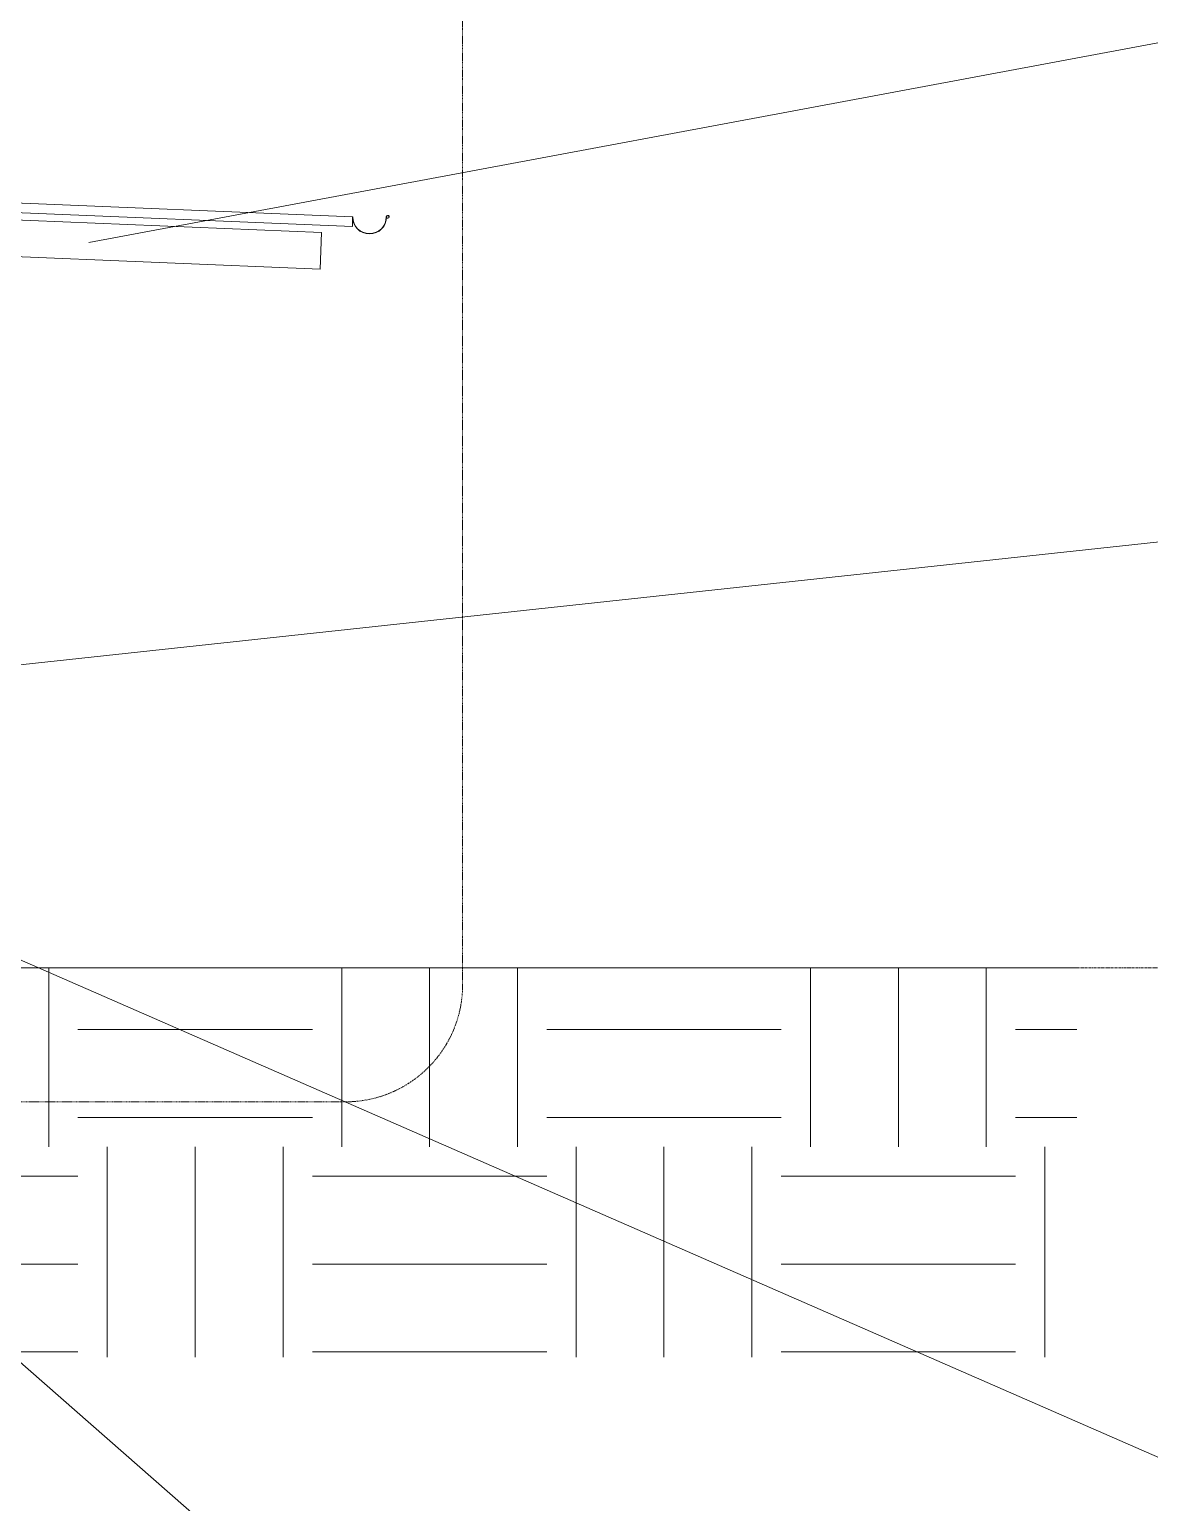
# Model space of a CAD drawing. Header units: inches. Extents: x -23565 to -21, y -324 to 853.
# Drawn here: x -10778 to -10548.7, y -109.5 to 192.1 of the extents above; entities that cross this region are included whole.
import ezdxf

# ---------------------------------------------------------------- set-up
doc = ezdxf.new("R2010")
doc.units = ezdxf.units.IN
doc.header["$MEASUREMENT"] = 0
doc.linetypes.add('Dash Dot 3_16_', pattern=[0.3125, 0.1875, -0.0625, 0, -0.0625])
doc.linetypes.add('Grid Line 1_2_', pattern=[0.875, 0.5, -0.125, 0.125, -0.125])
for name, color, linetype, lineweight in [('A-ANNO-IDEN', 131, 'Continuous', 9), ('A-ANNO-SYMB', 150, 'Continuous', 9), ('A-FLOR-LEVL', 51, 'Continuous', 9), ('A-ROOF', 132, 'Continuous', 13), ('A-ROOF-MCUT', 132, 'Continuous', 25), ('C-TOPO', 7, 'Continuous', 13), ('S-BEAM', 12, 'Continuous', 13)]:
    doc.layers.add(name, color=color, linetype=linetype, lineweight=lineweight)
pattern_1 = [(0, (22063.86, 65.275), (48, 48), [48, -48]), (0, (22063.86, 83.275), (48, 48), [48, -48]), (0, (22063.86, 101.275), (48, 48), [48, -48]), (90, (22069.86, 107.275), (-48, 48), [48, -48]), (90, (22087.86, 107.275), (-48, 48), [48, -48]), (90, (22105.86, 107.275), (-48, 48), [48, -48])]

# ---------------------------------------------------------------- blocks, each defined once
blk = doc.blocks.new('Dimension Lumber - 5_5 x 7_5 Glulam-1730133-Building Section - North_South looking East _ Lounge')
at = {"layer": 'S-BEAM', "color": 8, "lineweight": 9}
for p, q in [((22795.3, 154.01), (22879.29, 150.51)), ((22879.29, 150.51), (22878.98, 143.01)), ((22878.98, 143.01), (22795.3, 146.5))]:
    blk.add_line(p, q, dxfattribs=at)

msp = doc.modelspace()

# ---------------------------------------------------------------- hatches: boundary and pattern name
at = {"layer": 'C-TOPO', "lineweight": 9}
h = msp.add_hatch(dxfattribs=at)
h.set_pattern_fill('FP_39', color=8, style=0, pattern_type=2)
h.set_pattern_definition(pattern_1)
h.paths.add_polyline_path([(-10648.1762, -79.7313), (-10645.4417, -79.7313), (-10645.4417, 0), (-10796.7063, 0), (-10796.7063, -36), (-10782.7063, -36), (-10782.7063, -54), (-10798.7063, -54), (-10798.7063, -79.7313), (-10653.5906, -79.7313)], flags=0)
h = msp.add_hatch(dxfattribs=at)
h.set_pattern_fill('FP_39', color=8, style=0, pattern_type=2)
h.set_pattern_definition(pattern_1)
h.paths.add_polyline_path([(-10563.5671, -79.7313), (-10563.5671, 0), (-10645.4417, 0), (-10645.4417, -79.7313)], flags=0)

# ---------------------------------------------------------------- linework, layer by layer
at = {"layer": 'A-ANNO-IDEN', "color": 153}
for p, q in [((-10765.8806, 148.4825), (-10533.5803, 191.9114)), ((-10836.2385, 55.9586), (-10533.5803, 88.6342)), ((-10932.4022, 68.1725), (-10533.7678, -105.9384)), ((-10882.179, 8.816), (-10533.5803, -296.678))]:
    msp.add_line(p, q, dxfattribs=at)
at = {"layer": 'A-ANNO-SYMB', "linetype": 'Dash Dot 3_16_'}
for p, q in [((-10689.328, -3.4647), (-10689.328, 232.6192)), ((-10803.5894, -27.4647), (-10713.328, -27.4647))]:
    msp.add_line(p, q, dxfattribs=at)
msp.add_arc((-10713.328, -3.4647), 24, 270, 360, dxfattribs=at)
at = {"layer": 'A-FLOR-LEVL', "linetype": 'Grid Line 1_2_'}
msp.add_line((-13235.9083, 0), (-9931.9801, 0), dxfattribs=at)
at = {"layer": 'A-ROOF', "color": 7}
for p, q in [((-11227.2063, 173.2161), (-10711.8938, 151.7448)), ((-10711.8938, 153.7465), (-11050.4221, 167.8519)), ((-10711.8938, 151.7448), (-10711.8938, 153.7465))]:
    msp.add_line(p, q, dxfattribs=at)
at = {"layer": 'A-ROOF-MCUT', "color": 7, "lineweight": 13}
for p, q in [((-10711.8313, 153.7465), (-10711.8938, 153.7465)), ((-10704.7935, 153.5496), (-10704.8381, 153.5049))]:
    msp.add_line(p, q, dxfattribs=at)
for centre, radius, start, end in [((-10704.6504, 153.7465), 0.3059, 232.159009, 180), ((-10704.6504, 153.7465), 0.2434, 234.010967, 180), ((-10708.3938, 153.7465), 3.5, 180, 360), ((-10708.3938, 153.7465), 3.4375, 180, 0)]:
    msp.add_arc(centre, radius, start, end, dxfattribs=at)
at = {"layer": 'C-TOPO'}
for p, q in [((-10796.7063, 0), (-10713.6338, 0)), ((-10713.6338, 0), (-10700.1715, 0)), ((-10700.1715, 0), (-10653.5906, 0)), ((-10653.5906, 0), (-10645.4417, 0)), ((-10645.4417, 0), (-10563.5671, 0))]:
    msp.add_line(p, q, dxfattribs=at)
at = {"layer": 'C-TOPO', "color": 8, "lineweight": 9}
for p, q in [((-10713.6337, 0), (-10796.7063, 0)), ((-10700.1718, 0), (-10713.6337, 0)), ((-10700.1718, 0), (-10653.5912, 0)), ((-10653.5912, 0), (-10645.4423, 0)), ((-10563.5671, 0), (-10645.4423, 0))]:
    msp.add_line(p, q, dxfattribs=at)

# ---------------------------------------------------------------- block references
at = {"layer": 'S-BEAM', "color": 8, "lineweight": 9}
msp.add_blockref('Dimension Lumber - 5_5 x 7_5 Glulam-1730133-Building Section - North_South looking East _ Lounge', (-33597.5092, 0), dxfattribs=at)

doc.saveas('drawing.dxf')
